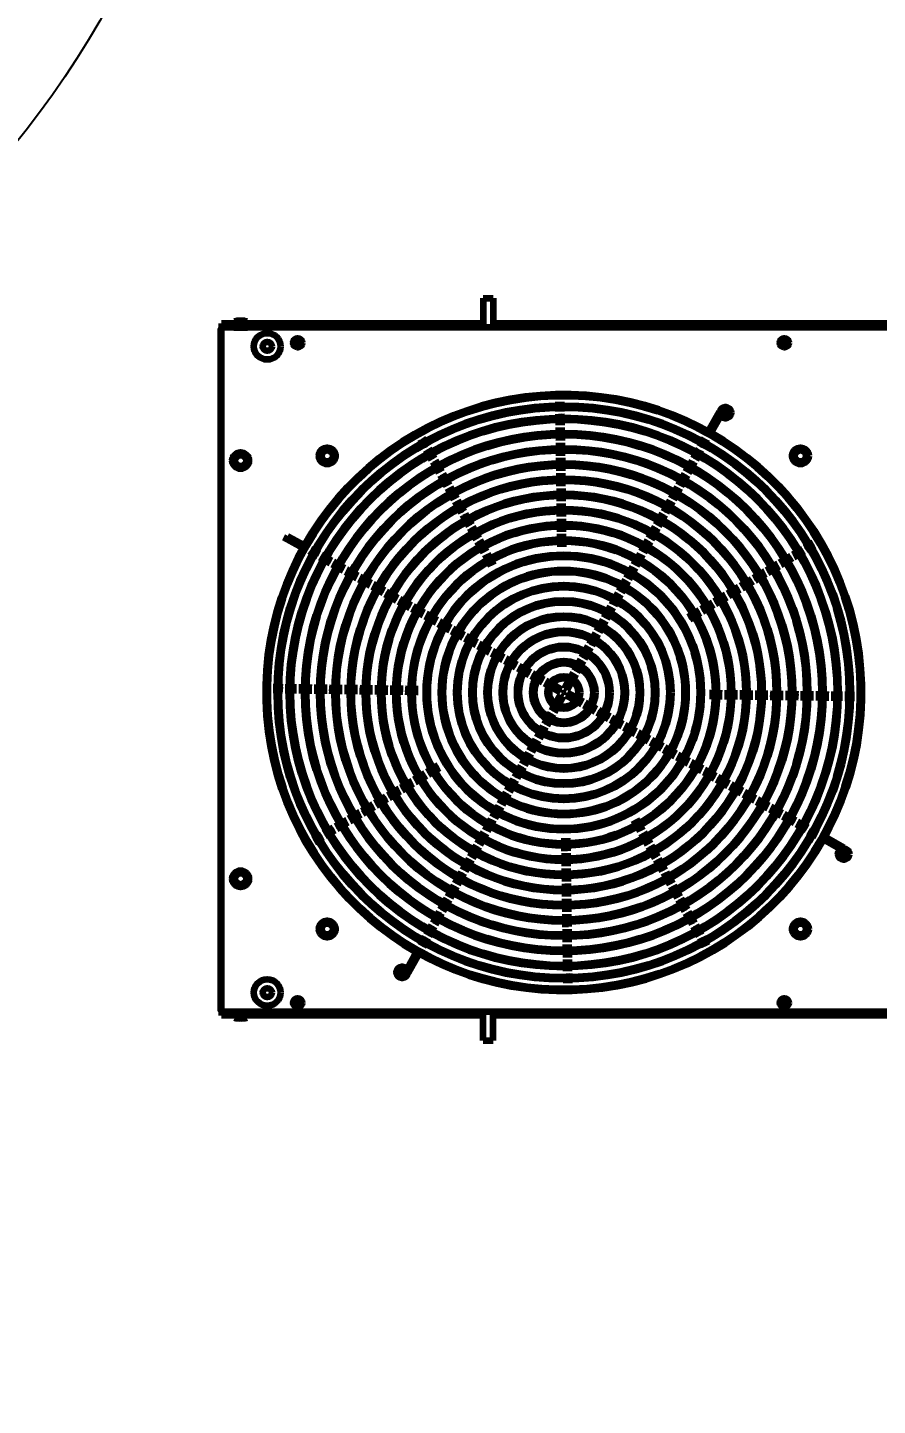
# Model space of a CAD drawing. Header units: millimetres. Extents: x 0 to 31017, y 0 to 21335.
# Drawn here: x 7433.4 to 7545.2, y 19881.2 to 20062.4 of the extents above; entities that cross this region are included whole.
import ezdxf
from ezdxf import colors
from ezdxf.entities.mleader import LeaderData, LeaderLine
from ezdxf.enums import TextEntityAlignment as Align
from ezdxf.math import Vec2, Vec3

# ---------------------------------------------------------------- set-up
doc = ezdxf.new("R2010")
doc.units = ezdxf.units.MM
doc.styles.get("Standard").update_dxf_attribs({"font": 'arial.ttf'})

# ---------------------------------------------------------------- blocks, each defined once
blk = doc.blocks.new('機組圖彩色')
at = {"color": 251, "lineweight": 200, "true_color": 0x636466}
for p, q in [((92007.4, 2376.05), (92007.4, 2372.23)), ((92007.4, 2376.05), (92008.7, 2376.05)), ((92008.7, 2376.05), (92008.7, 2372.23)), ((91973, 2372.73), (91973, 2372.1)), ((91974.75, 2372.73), (91973, 2372.73)), ((91974.6, 2372.52), (91974.6, 2372.2)), ((91976.4, 2372.52), (91974.6, 2372.52)), ((91974.75, 2373), (91974.75, 2372.52)), ((91976.07, 2373.07), (91974.94, 2373.07)), ((91975.13, 2373), (91975.13, 2372.52)), ((91975.5, 2372.36), (91975.34, 2372.52)), ((91975.66, 2372.36), (91975.5, 2372.52)), ((91975.88, 2373), (91975.88, 2372.52)), ((91976.25, 2373), (91976.25, 2372.52)), ((92007.4, 2372.73), (91976.25, 2372.73)), ((91976.4, 2372.2), (91976.4, 2372.52)), ((92117.3, 2372.73), (92008.7, 2372.73)), ((91972.88, 2372.1), (91973, 2372.1)), ((91972.88, 2282.3), (91972.88, 2372.1)), ((91973, 2368.7), (91973, 2372.2)), ((92153, 2372.2), (91973, 2372.2)), ((91973, 2282.32), (91973, 2372.08)), ((92152.88, 2372.2), (91973.12, 2372.2)), ((91974, 2372.23), (91973.97, 2372.2)), ((91974.6, 2372.23), (91974, 2372.23)), ((91974.6, 2372.36), (91976.4, 2372.36)), ((91974.6, 2372.2), (91976.4, 2372.2)), ((92149.62, 2372.23), (91976.4, 2372.23)), ((92017.3, 2362.75), (92017.29, 2363.15)), ((92017.31, 2361.95), (92017.3, 2362.45)), ((92017.32, 2361.15), (92017.31, 2361.65)), ((92017.7, 2362.75), (92017.69, 2363.15)), ((92017.71, 2361.95), (92017.7, 2362.45)), ((92017.72, 2361.15), (92017.71, 2361.65)), ((92017.33, 2360.35), (92017.32, 2360.85)), ((92017.34, 2359.35), (92017.33, 2360.05)), ((92017.35, 2359.35), (92017.34, 2360.05)), ((92017.73, 2360.35), (92017.72, 2360.85)), ((92017.74, 2359.35), (92017.73, 2360.05)), ((92017.75, 2359.35), (92017.74, 2360.05)), ((92038.42, 2361.06), (92037.01, 2358.54)), ((92038.58, 2360.52), (92037.36, 2358.35)), ((92038.94, 2361.33), (92039.57, 2360.7)), ((92038.94, 2360.7), (92039.57, 2361.33)), ((91998.99, 2357.74), (91998.79, 2358.09)), ((91999.34, 2357.93), (91999.14, 2358.28)), ((92017.36, 2358.35), (92017.35, 2359.05)), ((92017.38, 2357.35), (92017.37, 2358.05)), ((92017.76, 2358.35), (92017.75, 2359.05)), ((92017.78, 2357.35), (92017.77, 2358.05)), ((92036.67, 2357.93), (92036.87, 2358.28)), ((92037.02, 2357.74), (92037.22, 2358.09)), ((91999.38, 2357.04), (91999.14, 2357.48)), ((91999.73, 2357.24), (91999.48, 2357.67)), ((91999.77, 2356.34), (91999.53, 2356.78)), ((92000.12, 2356.54), (91999.88, 2356.97)), ((92000.16, 2355.64), (91999.92, 2356.08)), ((92000.51, 2355.84), (92000.27, 2356.28)), ((92017.39, 2356.35), (92017.38, 2357.05)), ((92017.79, 2356.35), (92017.78, 2357.05)), ((92035.5, 2355.84), (92035.74, 2356.27)), ((92035.85, 2355.64), (92036.09, 2356.08)), ((92035.89, 2356.54), (92036.13, 2356.97)), ((92036.24, 2356.34), (92036.48, 2356.78)), ((92036.28, 2357.23), (92036.53, 2357.67)), ((92036.63, 2357.04), (92036.87, 2357.48)), ((92000.65, 2354.77), (92000.31, 2355.38)), ((92001, 2354.97), (92000.66, 2355.58)), ((92001.14, 2353.9), (92000.8, 2354.51)), ((92001.49, 2354.09), (92001.15, 2354.71)), ((92017.4, 2355.35), (92017.39, 2356.05)), ((92017.41, 2354.35), (92017.41, 2355.05)), ((92017.8, 2355.35), (92017.79, 2356.05)), ((92017.81, 2354.35), (92017.81, 2355.05)), ((92034.86, 2354.71), (92034.52, 2354.09)), ((92035.21, 2354.51), (92034.87, 2353.9)), ((92035.35, 2355.58), (92035.01, 2354.97)), ((92035.7, 2355.38), (92035.36, 2354.77)), ((92001.63, 2353.03), (92001.29, 2353.64)), ((92001.98, 2353.22), (92001.63, 2353.83)), ((92002.12, 2352.15), (92001.77, 2352.76)), ((92002.47, 2352.35), (92002.12, 2352.96)), ((92017.43, 2353.35), (92017.42, 2354.05)), ((92017.44, 2352.35), (92017.43, 2353.05)), ((92017.83, 2353.35), (92017.82, 2354.05)), ((92017.84, 2352.35), (92017.83, 2353.05)), ((92033.89, 2352.96), (92033.54, 2352.35)), ((92034.23, 2352.76), (92033.89, 2352.15)), ((92034.37, 2353.83), (92034.03, 2353.22)), ((92034.72, 2353.64), (92034.38, 2353.03)), ((92002.61, 2351.28), (92002.26, 2351.89)), ((92002.95, 2351.48), (92002.61, 2352.09)), ((92003.09, 2350.41), (92002.75, 2351.02)), ((92003.44, 2350.6), (92003.1, 2351.22)), ((92017.45, 2351.35), (92017.44, 2352.05)), ((92017.47, 2350.35), (92017.46, 2351.05)), ((92017.85, 2351.35), (92017.84, 2352.05)), ((92017.87, 2350.35), (92017.86, 2351.05)), ((92032.91, 2351.22), (92032.57, 2350.6)), ((92033.26, 2351.02), (92032.91, 2350.41)), ((92033.4, 2352.09), (92033.05, 2351.48)), ((92033.75, 2351.89), (92033.4, 2351.28)), ((92003.58, 2349.54), (92003.24, 2350.15)), ((92003.93, 2349.73), (92003.59, 2350.34)), ((92004.07, 2348.66), (92003.73, 2349.28)), ((92004.42, 2348.86), (92004.08, 2349.47)), ((92017.48, 2349.35), (92017.47, 2350.05)), ((92017.49, 2348.35), (92017.48, 2349.05)), ((92017.88, 2349.35), (92017.87, 2350.05)), ((92017.89, 2348.35), (92017.88, 2349.05)), ((92031.93, 2349.47), (92031.59, 2348.86)), ((92032.28, 2349.28), (92031.94, 2348.66)), ((92032.42, 2350.34), (92032.08, 2349.73)), ((92032.77, 2350.15), (92032.43, 2349.54)), ((92004.56, 2347.79), (92004.22, 2348.4)), ((92004.91, 2347.99), (92004.57, 2348.6)), ((92005.05, 2346.92), (92004.71, 2347.53)), ((92005.4, 2347.12), (92005.06, 2347.73)), ((92017.5, 2347.35), (92017.5, 2348.05)), ((92017.52, 2346.35), (92017.51, 2347.05)), ((92017.9, 2347.35), (92017.9, 2348.05)), ((92017.92, 2346.35), (92017.91, 2347.05)), ((92030.95, 2347.73), (92030.61, 2347.12)), ((92031.3, 2347.53), (92030.96, 2346.92)), ((92031.44, 2348.6), (92031.1, 2347.99)), ((92031.79, 2348.4), (92031.45, 2347.79)), ((92005.54, 2346.05), (92005.2, 2346.66)), ((92005.89, 2346.24), (92005.55, 2346.85)), ((92006.03, 2345.17), (92005.68, 2345.79)), ((92006.38, 2345.37), (92006.03, 2345.98)), ((92017.53, 2345.35), (92017.52, 2346.05)), ((92017.93, 2345.35), (92017.92, 2346.05)), ((92029.98, 2345.98), (92029.63, 2345.37)), ((92030.32, 2345.79), (92029.98, 2345.17)), ((92030.46, 2346.85), (92030.12, 2346.24)), ((92030.81, 2346.66), (92030.47, 2346.05)), ((91981.15, 2344.62), (91983.66, 2343.21)), ((91981.68, 2344.78), (91983.86, 2343.56)), ((91984.47, 2343.22), (91984.12, 2343.42)), ((92006.52, 2344.3), (92006.17, 2344.91)), ((92006.86, 2344.5), (92006.52, 2345.11)), ((92007, 2343.43), (92006.66, 2344.04)), ((92007.35, 2343.63), (92007.01, 2344.24)), ((92017.54, 2344.35), (92017.53, 2345.05)), ((92017.56, 2343.35), (92017.55, 2344.05)), ((92017.94, 2344.35), (92017.93, 2345.05)), ((92017.96, 2343.35), (92017.95, 2344.05)), ((92029, 2344.24), (92028.66, 2343.63)), ((92029.35, 2344.04), (92029, 2343.43)), ((92029.49, 2345.11), (92029.14, 2344.5)), ((92029.84, 2344.91), (92029.49, 2344.3)), ((92049.66, 2343.26), (92050.09, 2343.52)), ((92050.35, 2343.67), (92050.78, 2343.93)), ((92050.55, 2343.33), (92050.98, 2343.59)), ((92051.03, 2344.08), (92051.38, 2344.29)), ((92051.24, 2343.74), (92051.58, 2343.94)), ((91984.28, 2342.87), (91983.93, 2343.07)), ((91984.97, 2342.48), (91984.54, 2342.73)), ((91985.17, 2342.83), (91984.73, 2343.07)), ((91985.67, 2342.09), (91985.24, 2342.33)), ((91985.87, 2342.44), (91985.43, 2342.68)), ((91986.37, 2341.7), (91985.93, 2341.94)), ((91986.57, 2342.05), (91986.13, 2342.29)), ((91986.83, 2341.9), (91987.44, 2341.56)), ((92007.49, 2342.56), (92007.15, 2343.17)), ((92007.84, 2342.75), (92007.5, 2343.36)), ((92007.98, 2341.68), (92007.64, 2342.3)), ((92008.33, 2341.88), (92007.99, 2342.49)), ((92008.82, 2341.01), (92008.48, 2341.62)), ((92027.53, 2341.62), (92027.19, 2341.01)), ((92028.02, 2342.49), (92027.68, 2341.88)), ((92028.37, 2342.3), (92028.03, 2341.68)), ((92028.51, 2343.36), (92028.17, 2342.75)), ((92028.86, 2343.17), (92028.52, 2342.56)), ((92046.39, 2341.32), (92047, 2341.68)), ((92047.25, 2341.83), (92047.85, 2342.19)), ((92047.46, 2341.49), (92048.06, 2341.85)), ((92048.11, 2342.34), (92048.71, 2342.7)), ((92048.32, 2342), (92048.92, 2342.36)), ((92048.97, 2342.86), (92049.4, 2343.11)), ((92049.18, 2342.51), (92049.61, 2342.77)), ((92049.86, 2342.92), (92050.29, 2343.18)), ((91986.63, 2341.55), (91987.24, 2341.21)), ((91987.5, 2341.06), (91988.11, 2340.72)), ((91987.7, 2341.41), (91988.31, 2341.07)), ((91988.38, 2340.57), (91988.99, 2340.23)), ((91988.57, 2340.92), (91989.18, 2340.58)), ((91989.25, 2340.08), (91989.86, 2339.74)), ((91989.44, 2340.43), (91990.05, 2340.09)), ((91990.32, 2339.95), (91990.93, 2339.6)), ((92008.47, 2340.81), (92008.13, 2341.42)), ((92026.55, 2339.87), (92026.21, 2339.26)), ((92027.04, 2340.75), (92026.7, 2340.14)), ((92027.39, 2340.55), (92027.05, 2339.94)), ((92027.88, 2341.42), (92027.54, 2340.81)), ((92043.82, 2339.79), (92044.42, 2340.15)), ((92044.02, 2339.44), (92044.62, 2339.8)), ((92044.67, 2340.3), (92045.28, 2340.66)), ((92044.88, 2339.95), (92045.48, 2340.31)), ((92045.53, 2340.81), (92046.14, 2341.17)), ((92045.74, 2340.47), (92046.34, 2340.82)), ((92046.6, 2340.98), (92047.2, 2341.33)), ((91990.12, 2339.6), (91990.73, 2339.25)), ((91990.99, 2339.11), (91991.6, 2338.77)), ((91991.19, 2339.46), (91991.8, 2339.11)), ((91991.87, 2338.62), (91992.48, 2338.28)), ((91992.06, 2338.97), (91992.67, 2338.63)), ((91992.74, 2338.13), (91993.35, 2337.79)), ((91992.93, 2338.48), (91993.54, 2338.14)), ((91993.81, 2337.99), (91994.42, 2337.65)), ((92025.58, 2338.13), (92025.23, 2337.52)), ((92026.06, 2339), (92025.72, 2338.39)), ((92026.41, 2338.81), (92026.07, 2338.19)), ((92026.9, 2339.68), (92026.56, 2339.07)), ((92040.38, 2337.74), (92040.98, 2338.1)), ((92041.24, 2338.25), (92041.84, 2338.61)), ((92041.44, 2337.91), (92042.04, 2338.27)), ((92042.1, 2338.76), (92042.7, 2339.12)), ((92042.3, 2338.42), (92042.9, 2338.78)), ((92042.96, 2339.28), (92043.56, 2339.63)), ((92043.16, 2338.93), (92043.76, 2339.29)), ((91993.61, 2337.64), (91994.22, 2337.3)), ((91994.48, 2337.15), (91995.09, 2336.81)), ((91994.68, 2337.5), (91995.29, 2337.16)), ((91995.36, 2336.66), (91995.97, 2336.32)), ((91995.55, 2337.01), (91996.16, 2336.67)), ((91996.23, 2336.17), (91996.84, 2335.83)), ((91996.42, 2336.52), (91997.03, 2336.18)), ((92024.6, 2336.38), (92024.26, 2335.77)), ((92024.95, 2336.19), (92024.61, 2335.58)), ((92025.09, 2337.26), (92024.75, 2336.65)), ((92025.44, 2337.06), (92025.09, 2336.45)), ((92025.92, 2337.93), (92025.58, 2337.32)), ((92037.8, 2336.21), (92038.4, 2336.57)), ((92038, 2335.87), (92038.6, 2336.22)), ((92038.66, 2336.72), (92039.26, 2337.08)), ((92038.86, 2336.38), (92039.46, 2336.73)), ((92039.52, 2337.23), (92040.12, 2337.59)), ((92039.72, 2336.89), (92040.32, 2337.25)), ((92040.58, 2337.4), (92041.18, 2337.76)), ((91997.1, 2335.69), (91997.71, 2335.34)), ((91997.3, 2336.03), (91997.91, 2335.69)), ((91997.97, 2335.2), (91998.58, 2334.86)), ((91998.17, 2335.55), (91998.78, 2335.2)), ((91998.85, 2334.71), (91999.46, 2334.37)), ((91999.04, 2335.06), (91999.65, 2334.72)), ((91999.91, 2334.57), (92000.52, 2334.23)), ((92023.62, 2334.64), (92023.28, 2334.03)), ((92023.97, 2334.44), (92023.63, 2333.83)), ((92024.11, 2335.51), (92023.77, 2334.9)), ((92024.46, 2335.32), (92024.12, 2334.7)), ((92034.36, 2334.16), (92034.96, 2334.52)), ((92035.22, 2334.68), (92035.82, 2335.03)), ((92035.42, 2334.33), (92036.03, 2334.69)), ((92036.08, 2335.19), (92036.68, 2335.54)), ((92036.28, 2334.84), (92036.89, 2335.2)), ((92036.94, 2335.7), (92037.54, 2336.06)), ((92037.14, 2335.35), (92037.75, 2335.71)), ((91999.72, 2334.22), (92000.33, 2333.88)), ((92000.59, 2333.73), (92001.2, 2333.39)), ((92000.79, 2334.08), (92001.4, 2333.74)), ((92001.46, 2333.24), (92002.07, 2332.9)), ((92001.66, 2333.59), (92002.27, 2333.25)), ((92002.33, 2332.75), (92002.95, 2332.41)), ((92002.53, 2333.1), (92003.14, 2332.76)), ((92003.4, 2332.61), (92004.01, 2332.27)), ((92022.64, 2332.89), (92022.3, 2332.28)), ((92022.99, 2332.7), (92022.65, 2332.09)), ((92023.13, 2333.77), (92022.79, 2333.16)), ((92023.48, 2333.57), (92023.14, 2332.96)), ((92034.56, 2333.82), (92035.17, 2334.18)), ((92003.21, 2332.26), (92003.82, 2331.92)), ((92004.08, 2331.78), (92004.69, 2331.43)), ((92004.28, 2332.12), (92004.89, 2331.78)), ((92004.95, 2331.29), (92005.56, 2330.94)), ((92005.15, 2331.64), (92005.76, 2331.29)), ((92005.82, 2330.8), (92006.44, 2330.46)), ((92006.02, 2331.15), (92006.63, 2330.8)), ((92021.67, 2331.15), (92021.32, 2330.54)), ((92022.01, 2330.95), (92021.67, 2330.34)), ((92022.15, 2332.02), (92021.81, 2331.41)), ((92022.5, 2331.83), (92022.16, 2331.21)), ((92006.7, 2330.31), (92007.31, 2329.97)), ((92006.89, 2330.66), (92007.5, 2330.32)), ((92007.57, 2329.82), (92008.18, 2329.48)), ((92007.77, 2330.17), (92008.38, 2329.83)), ((92008.44, 2329.33), (92009.05, 2328.99)), ((92008.64, 2329.68), (92009.25, 2329.34)), ((92009.51, 2329.19), (92010.12, 2328.85)), ((92020.69, 2329.4), (92020.35, 2328.79)), ((92021.04, 2329.21), (92020.69, 2328.6)), ((92021.18, 2330.28), (92020.83, 2329.66)), ((92021.53, 2330.08), (92021.18, 2329.47)), ((92009.32, 2328.84), (92009.93, 2328.5)), ((92010.19, 2328.35), (92010.8, 2328.01)), ((92010.38, 2328.7), (92010.99, 2328.36)), ((92011.06, 2327.87), (92011.67, 2327.52)), ((92011.26, 2328.21), (92011.87, 2327.87)), ((92011.93, 2327.38), (92012.54, 2327.03)), ((92012.13, 2327.73), (92012.74, 2327.38)), ((92013, 2327.24), (92013.61, 2326.89)), ((92019.71, 2327.66), (92019.37, 2327.04)), ((92020.06, 2327.46), (92019.72, 2326.85)), ((92020.2, 2328.53), (92019.86, 2327.92)), ((92020.55, 2328.33), (92020.2, 2327.72)), ((92012.81, 2326.89), (92013.42, 2326.54)), ((92013.68, 2326.4), (92014.29, 2326.06)), ((92013.87, 2326.75), (92014.49, 2326.4)), ((92014.55, 2325.91), (92015.16, 2325.57)), ((92014.75, 2326.26), (92015.36, 2325.92)), ((92015.43, 2325.42), (92016.04, 2325.08)), ((92015.62, 2325.77), (92016.23, 2325.42)), ((92016.5, 2325.28), (92017.7, 2324.6)), ((92018.73, 2325.91), (92018.05, 2324.7)), ((92019.08, 2325.71), (92018.4, 2324.51)), ((92019.22, 2326.78), (92018.88, 2326.17)), ((92019.57, 2326.59), (92019.23, 2325.97)), ((91979.46, 2324.9), (91979.06, 2324.91)), ((91979.46, 2324.5), (91979.06, 2324.51)), ((91980.26, 2324.89), (91979.76, 2324.9)), ((91980.26, 2324.49), (91979.76, 2324.5)), ((91981.06, 2324.88), (91980.56, 2324.89)), ((91981.06, 2324.48), (91980.56, 2324.49)), ((91981.86, 2324.87), (91981.36, 2324.88)), ((91981.86, 2324.47), (91981.36, 2324.48)), ((91982.86, 2324.86), (91982.16, 2324.87)), ((91982.86, 2324.46), (91982.16, 2324.47)), ((91983.86, 2324.85), (91983.16, 2324.86)), ((91983.86, 2324.45), (91983.16, 2324.46)), ((91984.86, 2324.83), (91984.16, 2324.84)), ((91984.86, 2324.43), (91984.16, 2324.44)), ((91985.86, 2324.82), (91985.16, 2324.83)), ((91985.86, 2324.42), (91985.16, 2324.43)), ((91986.86, 2324.81), (91986.16, 2324.82)), ((91986.86, 2324.41), (91986.16, 2324.42)), ((91987.86, 2324.79), (91987.16, 2324.8)), ((91987.86, 2324.39), (91987.16, 2324.4)), ((91988.85, 2324.38), (91988.15, 2324.39)), ((91988.86, 2324.78), (91988.16, 2324.79)), ((91989.85, 2324.37), (91989.15, 2324.38)), ((91989.86, 2324.77), (91989.16, 2324.78)), ((91990.85, 2324.36), (91990.15, 2324.36)), ((91990.86, 2324.76), (91990.16, 2324.76)), ((91991.85, 2324.34), (91991.15, 2324.35)), ((91991.86, 2324.74), (91991.16, 2324.75)), ((91992.85, 2324.33), (91992.15, 2324.34)), ((91992.86, 2324.73), (91992.16, 2324.74)), ((91993.85, 2324.32), (91993.15, 2324.33)), ((91993.86, 2324.72), (91993.16, 2324.73)), ((91994.85, 2324.3), (91994.15, 2324.31)), ((91994.86, 2324.7), (91994.16, 2324.71)), ((91995.85, 2324.29), (91995.15, 2324.3)), ((91995.86, 2324.69), (91995.16, 2324.7)), ((91996.85, 2324.28), (91996.15, 2324.29)), ((91996.86, 2324.68), (91996.16, 2324.69)), ((91997.85, 2324.26), (91997.15, 2324.27)), ((91997.86, 2324.66), (91997.16, 2324.67)), ((91998.85, 2324.25), (91998.15, 2324.26)), ((91998.86, 2324.65), (91998.16, 2324.66)), ((92016.3, 2324.93), (92017.51, 2324.25)), ((92016.93, 2322.7), (92017.61, 2323.9)), ((92017.28, 2322.5), (92017.95, 2323.71)), ((92017.7, 2324.6), (92017.51, 2324.25)), ((92017.61, 2323.9), (92017.95, 2323.71)), ((92018.4, 2324.51), (92018.05, 2324.7)), ((92018.31, 2323.81), (92018.5, 2324.15)), ((92019.51, 2323.13), (92018.31, 2323.81)), ((92019.71, 2323.48), (92018.5, 2324.15)), ((92037.15, 2324.16), (92037.85, 2324.15)), ((92037.15, 2323.76), (92037.85, 2323.75)), ((92038.15, 2324.14), (92038.85, 2324.13)), ((92038.15, 2323.74), (92038.85, 2323.73)), ((92039.15, 2324.13), (92039.85, 2324.12)), ((92039.15, 2323.73), (92039.85, 2323.72)), ((92040.15, 2324.12), (92040.85, 2324.11)), ((92040.15, 2323.72), (92040.85, 2323.71)), ((92041.15, 2324.1), (92041.85, 2324.1)), ((92041.15, 2323.7), (92041.85, 2323.7)), ((92042.15, 2324.09), (92042.85, 2324.08)), ((92042.15, 2323.69), (92042.85, 2323.68)), ((92043.15, 2324.08), (92043.85, 2324.07)), ((92043.15, 2323.68), (92043.85, 2323.67)), ((92044.15, 2324.07), (92044.85, 2324.06)), ((92044.15, 2323.67), (92044.85, 2323.66)), ((92045.15, 2324.05), (92045.85, 2324.04)), ((92045.15, 2323.65), (92045.85, 2323.64)), ((92046.15, 2324.04), (92046.85, 2324.03)), ((92046.15, 2323.64), (92046.85, 2323.63)), ((92047.15, 2324.03), (92047.85, 2324.02)), ((92047.15, 2323.63), (92047.85, 2323.62)), ((92048.15, 2324.01), (92048.85, 2324)), ((92048.15, 2323.61), (92048.85, 2323.6)), ((92049.15, 2324), (92049.85, 2323.99)), ((92049.15, 2323.6), (92049.85, 2323.59)), ((92050.15, 2323.99), (92050.85, 2323.98)), ((92050.15, 2323.59), (92050.85, 2323.58)), ((92051.15, 2323.98), (92051.85, 2323.97)), ((92051.15, 2323.58), (92051.85, 2323.57)), ((92052.15, 2323.96), (92052.85, 2323.95)), ((92052.15, 2323.56), (92052.85, 2323.55)), ((92053.15, 2323.95), (92053.85, 2323.94)), ((92053.15, 2323.55), (92053.85, 2323.54)), ((92054.15, 2323.93), (92054.65, 2323.93)), ((92054.15, 2323.53), (92054.65, 2323.53)), ((92054.95, 2323.92), (92055.45, 2323.92)), ((92054.95, 2323.52), (92055.45, 2323.52)), ((92055.75, 2323.91), (92056.25, 2323.91)), ((92055.75, 2323.51), (92056.25, 2323.51)), ((92056.55, 2323.9), (92056.95, 2323.9)), ((92056.55, 2323.5), (92056.95, 2323.5)), ((92016.44, 2321.82), (92016.78, 2322.43)), ((92016.79, 2321.63), (92017.13, 2322.24)), ((92020.39, 2322.64), (92019.77, 2322.98)), ((92020.58, 2322.99), (92019.97, 2323.33)), ((92021.26, 2322.15), (92020.65, 2322.49)), ((92021.46, 2322.5), (92020.84, 2322.84)), ((92022.13, 2321.66), (92021.52, 2322)), ((92022.33, 2322.01), (92021.72, 2322.35)), ((92023.2, 2321.52), (92022.59, 2321.86)), ((92015.46, 2320.07), (92015.8, 2320.69)), ((92015.81, 2319.88), (92016.15, 2320.49)), ((92015.95, 2320.95), (92016.29, 2321.56)), ((92016.3, 2320.75), (92016.64, 2321.36)), ((92023.01, 2321.17), (92022.4, 2321.51)), ((92023.88, 2320.68), (92023.27, 2321.03)), ((92024.08, 2321.03), (92023.46, 2321.37)), ((92024.75, 2320.19), (92024.14, 2320.54)), ((92024.95, 2320.54), (92024.34, 2320.89)), ((92025.63, 2319.71), (92025.01, 2320.05)), ((92025.82, 2320.05), (92025.21, 2320.4)), ((92026.69, 2319.57), (92026.08, 2319.91)), ((92013.99, 2317.46), (92014.34, 2318.07)), ((92014.48, 2318.33), (92014.83, 2318.94)), ((92014.83, 2318.13), (92015.17, 2318.74)), ((92014.97, 2319.2), (92015.31, 2319.81)), ((92015.32, 2319.01), (92015.66, 2319.62)), ((92026.5, 2319.22), (92025.89, 2319.56)), ((92027.37, 2318.73), (92026.76, 2319.07)), ((92027.57, 2319.08), (92026.96, 2319.42)), ((92028.24, 2318.24), (92027.63, 2318.58)), ((92028.44, 2318.59), (92027.83, 2318.93)), ((92029.12, 2317.75), (92028.51, 2318.09)), ((92029.31, 2318.1), (92028.7, 2318.44)), ((92013.02, 2315.71), (92013.36, 2316.32)), ((92013.51, 2316.58), (92013.85, 2317.19)), ((92013.85, 2316.39), (92014.2, 2317)), ((92014.34, 2317.26), (92014.69, 2317.87)), ((92029.99, 2317.26), (92029.38, 2317.6)), ((92030.18, 2317.61), (92029.57, 2317.95)), ((92030.86, 2316.77), (92030.25, 2317.11)), ((92031.06, 2317.12), (92030.45, 2317.46)), ((92031.73, 2316.28), (92031.12, 2316.63)), ((92031.93, 2316.63), (92031.32, 2316.97)), ((92032.8, 2316.14), (92032.19, 2316.49)), ((92001.44, 2314.59), (92000.84, 2314.23)), ((92012.04, 2313.97), (92012.38, 2314.58)), ((92012.39, 2313.77), (92012.73, 2314.38)), ((92012.53, 2314.84), (92012.87, 2315.45)), ((92012.88, 2314.64), (92013.22, 2315.25)), ((92013.37, 2315.51), (92013.71, 2316.13)), ((92032.61, 2315.79), (92032, 2316.14)), ((92033.48, 2315.31), (92032.87, 2315.65)), ((92033.67, 2315.65), (92033.06, 2316)), ((92034.35, 2314.82), (92033.74, 2315.16)), ((92034.55, 2315.17), (92033.94, 2315.51)), ((92035.22, 2314.33), (92034.61, 2314.67)), ((92035.42, 2314.68), (92034.81, 2315.02)), ((92036.29, 2314.19), (92035.68, 2314.53)), ((91998.87, 2313.05), (91998.26, 2312.7)), ((91999.07, 2312.71), (91998.47, 2312.35)), ((91999.72, 2313.57), (91999.12, 2313.21)), ((91999.93, 2313.22), (91999.33, 2312.86)), ((92000.58, 2314.08), (91999.98, 2313.72)), ((92000.79, 2313.73), (92000.19, 2313.37)), ((92001.65, 2314.24), (92001.05, 2313.89)), ((92011.06, 2312.22), (92011.4, 2312.83)), ((92011.41, 2312.02), (92011.75, 2312.64)), ((92011.55, 2313.09), (92011.89, 2313.7)), ((92011.9, 2312.9), (92012.24, 2313.51)), ((92036.1, 2313.84), (92035.49, 2314.18)), ((92036.97, 2313.35), (92036.36, 2313.69)), ((92037.16, 2313.7), (92036.55, 2314.04)), ((92037.84, 2312.86), (92037.23, 2313.2)), ((92038.04, 2313.21), (92037.43, 2313.55)), ((92038.71, 2312.37), (92038.1, 2312.72)), ((92038.91, 2312.72), (92038.3, 2313.06)), ((92039.78, 2312.23), (92039.17, 2312.58)), ((91995.43, 2311.01), (91994.83, 2310.65)), ((91996.29, 2311.52), (91995.69, 2311.16)), ((91996.49, 2311.18), (91995.89, 2310.82)), ((91997.15, 2312.03), (91996.54, 2311.67)), ((91997.35, 2311.69), (91996.75, 2311.33)), ((91998.01, 2312.54), (91997.4, 2312.19)), ((91998.21, 2312.2), (91997.61, 2311.84)), ((92010.08, 2310.48), (92010.43, 2311.09)), ((92010.43, 2310.28), (92010.77, 2310.89)), ((92010.57, 2311.35), (92010.91, 2311.96)), ((92010.92, 2311.15), (92011.26, 2311.76)), ((92039.59, 2311.88), (92038.97, 2312.23)), ((92040.46, 2311.4), (92039.85, 2311.74)), ((92040.65, 2311.74), (92040.04, 2312.09)), ((92041.33, 2310.91), (92040.72, 2311.25)), ((92041.53, 2311.26), (92040.92, 2311.6)), ((92042.2, 2310.42), (92041.59, 2310.76)), ((92042.4, 2310.77), (92041.79, 2311.11)), ((91991.99, 2308.96), (91991.39, 2308.61)), ((91992.85, 2309.48), (91992.25, 2309.12)), ((91993.05, 2309.13), (91992.45, 2308.77)), ((91993.71, 2309.99), (91993.11, 2309.63)), ((91993.91, 2309.64), (91993.31, 2309.29)), ((91994.57, 2310.5), (91993.97, 2310.14)), ((91994.77, 2310.15), (91994.17, 2309.8)), ((91995.63, 2310.67), (91995.03, 2310.31)), ((92009.11, 2308.73), (92009.45, 2309.34)), ((92009.46, 2308.53), (92009.8, 2309.15)), ((92009.6, 2309.6), (92009.94, 2310.21)), ((92009.94, 2309.41), (92010.29, 2310.02)), ((92043.08, 2309.93), (92042.46, 2310.27)), ((92043.27, 2310.28), (92042.66, 2310.62)), ((92043.95, 2309.44), (92043.34, 2309.78)), ((92044.14, 2309.79), (92043.53, 2310.13)), ((92044.82, 2308.95), (92044.21, 2309.29)), ((92045.02, 2309.3), (92044.41, 2309.64)), ((92045.89, 2308.81), (92045.28, 2309.15)), ((91989.41, 2307.43), (91988.81, 2307.07)), ((91990.27, 2307.94), (91989.67, 2307.58)), ((91990.47, 2307.6), (91989.87, 2307.24)), ((91991.13, 2308.45), (91990.53, 2308.1)), ((91991.33, 2308.11), (91990.73, 2307.75)), ((91992.19, 2308.62), (91991.59, 2308.26)), ((92008.13, 2306.99), (92008.47, 2307.6)), ((92008.48, 2306.79), (92008.82, 2307.4)), ((92008.62, 2307.86), (92008.96, 2308.47)), ((92008.97, 2307.66), (92009.31, 2308.27)), ((92027.19, 2307.4), (92027.53, 2306.79)), ((92027.54, 2307.6), (92027.88, 2306.99)), ((92045.69, 2308.46), (92045.08, 2308.81)), ((92046.57, 2307.97), (92045.95, 2308.32)), ((92046.76, 2308.32), (92046.15, 2308.67)), ((92047.44, 2307.49), (92046.83, 2307.83)), ((92047.63, 2307.83), (92047.02, 2308.18)), ((92048.31, 2307), (92047.7, 2307.34)), ((92048.51, 2307.35), (92047.89, 2307.69)), ((92049.38, 2306.86), (92048.77, 2307.2)), ((91986.14, 2305.49), (91985.71, 2305.23)), ((91986.83, 2305.9), (91986.4, 2305.64)), ((91987.04, 2305.56), (91986.61, 2305.3)), ((91987.69, 2306.41), (91987.09, 2306.05)), ((91987.9, 2306.07), (91987.29, 2305.71)), ((91988.55, 2306.92), (91987.95, 2306.56)), ((91988.76, 2306.58), (91988.15, 2306.22)), ((91989.62, 2307.09), (91989.01, 2306.73)), ((92007.15, 2305.24), (92007.49, 2305.85)), ((92007.5, 2305.04), (92007.84, 2305.66)), ((92007.64, 2306.11), (92007.98, 2306.72)), ((92007.99, 2305.92), (92008.33, 2306.53)), ((92027.68, 2306.53), (92028.02, 2305.92)), ((92028.03, 2306.72), (92028.37, 2306.11)), ((92028.17, 2305.66), (92028.51, 2305.04)), ((92028.52, 2305.85), (92028.86, 2305.24)), ((92049.18, 2306.51), (92048.57, 2306.85)), ((92049.44, 2306.36), (92049.88, 2306.12)), ((92049.64, 2306.71), (92050.08, 2306.46)), ((92050.14, 2305.97), (92050.58, 2305.72)), ((92050.34, 2306.32), (92050.77, 2306.07)), ((92050.84, 2305.58), (92051.28, 2305.33)), ((92051.03, 2305.93), (92051.47, 2305.68)), ((92051.73, 2305.54), (92052.08, 2305.34)), ((91984.77, 2304.67), (91984.42, 2304.47)), ((91984.97, 2304.33), (91984.63, 2304.12)), ((91985.46, 2305.08), (91985.03, 2304.83)), ((91985.66, 2304.74), (91985.23, 2304.48)), ((91986.35, 2305.15), (91985.92, 2304.89)), ((92006.17, 2303.5), (92006.52, 2304.11)), ((92006.52, 2303.3), (92006.86, 2303.91)), ((92006.66, 2304.37), (92007, 2304.98)), ((92007.01, 2304.17), (92007.35, 2304.78)), ((92018.05, 2305.05), (92018.06, 2304.35)), ((92018.07, 2304.05), (92018.07, 2303.35)), ((92018.45, 2305.06), (92018.46, 2304.36)), ((92018.47, 2304.06), (92018.47, 2303.36)), ((92028.66, 2304.78), (92029, 2304.17)), ((92029, 2304.98), (92029.35, 2304.37)), ((92029.14, 2303.91), (92029.49, 2303.3)), ((92029.49, 2304.11), (92029.84, 2303.5)), ((92051.54, 2305.19), (92051.89, 2304.99)), ((92054.32, 2303.63), (92052.15, 2304.85)), ((92054.86, 2303.78), (92052.34, 2305.2)), ((92005.2, 2301.75), (92005.54, 2302.36)), ((92005.55, 2301.55), (92005.89, 2302.17)), ((92005.68, 2302.62), (92006.03, 2303.23)), ((92006.03, 2302.43), (92006.38, 2303.04)), ((92018.08, 2303.05), (92018.09, 2302.35)), ((92018.09, 2302.05), (92018.1, 2301.35)), ((92018.48, 2303.06), (92018.49, 2302.36)), ((92018.49, 2302.06), (92018.5, 2301.36)), ((92029.63, 2303.04), (92029.98, 2302.43)), ((92029.98, 2303.23), (92030.32, 2302.62)), ((92030.12, 2302.17), (92030.46, 2301.55)), ((92030.47, 2302.36), (92030.81, 2301.75)), ((92055.13, 2303.27), (92054.5, 2302.63)), ((92054.5, 2303.27), (92055.13, 2302.63)), ((92004.22, 2300.01), (92004.56, 2300.62)), ((92004.57, 2299.81), (92004.91, 2300.42)), ((92004.71, 2300.88), (92005.05, 2301.49)), ((92005.06, 2300.68), (92005.4, 2301.29)), ((92018.1, 2301.05), (92018.11, 2300.35)), ((92018.12, 2300.05), (92018.13, 2299.35)), ((92018.5, 2301.06), (92018.51, 2300.36)), ((92018.52, 2300.06), (92018.53, 2299.36)), ((92030.61, 2301.29), (92030.95, 2300.68)), ((92030.96, 2301.49), (92031.3, 2300.88)), ((92031.1, 2300.42), (92031.44, 2299.81)), ((92031.45, 2300.62), (92031.79, 2300.01)), ((92003.24, 2298.26), (92003.58, 2298.87)), ((92003.59, 2298.07), (92003.93, 2298.68)), ((92003.73, 2299.13), (92004.07, 2299.74)), ((92004.08, 2298.94), (92004.42, 2299.55)), ((92018.13, 2299.05), (92018.14, 2298.35)), ((92018.53, 2299.06), (92018.54, 2298.36)), ((92031.59, 2299.55), (92031.93, 2298.94)), ((92031.94, 2299.74), (92032.28, 2299.13)), ((92032.08, 2298.68), (92032.42, 2298.07)), ((92032.43, 2298.87), (92032.77, 2298.26)), ((92002.26, 2296.52), (92002.61, 2297.13)), ((92002.61, 2296.32), (92002.95, 2296.93)), ((92002.75, 2297.39), (92003.09, 2298)), ((92003.1, 2297.19), (92003.44, 2297.8)), ((92018.14, 2298.05), (92018.15, 2297.35)), ((92018.16, 2297.05), (92018.16, 2296.35)), ((92018.54, 2298.06), (92018.55, 2297.36)), ((92018.56, 2297.06), (92018.56, 2296.36)), ((92032.57, 2297.8), (92032.91, 2297.19)), ((92032.91, 2298), (92033.26, 2297.39)), ((92033.05, 2296.93), (92033.4, 2296.32)), ((92033.4, 2297.13), (92033.75, 2296.52)), ((92000.8, 2293.9), (92001.14, 2294.51)), ((92001.29, 2294.77), (92001.63, 2295.38)), ((92001.63, 2294.58), (92001.98, 2295.19)), ((92001.77, 2295.64), (92002.12, 2296.25)), ((92002.12, 2295.45), (92002.47, 2296.06)), ((92018.17, 2296.05), (92018.18, 2295.35)), ((92018.18, 2295.05), (92018.19, 2294.35)), ((92018.57, 2296.06), (92018.58, 2295.36)), ((92018.58, 2295.06), (92018.59, 2294.36)), ((92033.54, 2296.06), (92033.89, 2295.45)), ((92033.89, 2296.25), (92034.23, 2295.64)), ((92034.03, 2295.19), (92034.37, 2294.58)), ((92034.38, 2295.38), (92034.72, 2294.77)), ((92034.87, 2294.51), (92035.21, 2293.9)), ((92000.16, 2292.77), (91999.92, 2292.33)), ((92000.31, 2293.03), (92000.65, 2293.64)), ((92000.66, 2292.83), (92001, 2293.44)), ((92001.15, 2293.7), (92001.49, 2294.31)), ((92018.19, 2294.05), (92018.2, 2293.35)), ((92018.21, 2293.05), (92018.22, 2292.35)), ((92018.59, 2294.06), (92018.6, 2293.36)), ((92018.61, 2293.06), (92018.62, 2292.36)), ((92034.52, 2294.31), (92034.86, 2293.7)), ((92035.01, 2293.44), (92035.35, 2292.83)), ((92035.36, 2293.64), (92035.7, 2293.03)), ((92035.85, 2292.76), (92036.09, 2292.33)), ((91999.38, 2291.37), (91999.13, 2290.93)), ((91999.73, 2291.17), (91999.48, 2290.74)), ((91999.77, 2292.07), (91999.52, 2291.63)), ((92000.12, 2291.87), (91999.87, 2291.44)), ((92000.51, 2292.57), (92000.26, 2292.13)), ((92018.22, 2292.05), (92018.23, 2291.35)), ((92018.23, 2291.05), (92018.24, 2290.35)), ((92018.62, 2292.06), (92018.63, 2291.36)), ((92018.63, 2291.06), (92018.64, 2290.36)), ((92035.5, 2292.57), (92035.74, 2292.13)), ((92035.89, 2291.87), (92036.13, 2291.43)), ((92036.24, 2292.07), (92036.48, 2291.63)), ((92036.28, 2291.17), (92036.52, 2290.74)), ((92036.63, 2291.37), (92036.87, 2290.93)), ((91997.43, 2287.88), (91998.65, 2290.06)), ((91997.58, 2287.35), (91999, 2289.86)), ((91998.99, 2290.67), (91998.79, 2290.32)), ((91999.34, 2290.48), (91999.14, 2290.13)), ((92018.25, 2290.05), (92018.26, 2289.35)), ((92018.26, 2289.06), (92018.27, 2288.36)), ((92018.65, 2290.06), (92018.66, 2289.36)), ((92018.66, 2289.06), (92018.67, 2288.36)), ((92036.67, 2290.47), (92036.87, 2290.13)), ((92037.02, 2290.67), (92037.22, 2290.32)), ((91997.07, 2287.08), (91996.43, 2287.71)), ((91997.07, 2287.71), (91996.43, 2287.08)), ((92018.28, 2288.06), (92018.28, 2287.56)), ((92018.29, 2287.26), (92018.3, 2286.76)), ((92018.68, 2288.06), (92018.68, 2287.56)), ((92018.69, 2287.26), (92018.69, 2286.76)), ((91973, 2282.2), (91973, 2285.7)), ((92018.3, 2286.46), (92018.31, 2285.96)), ((92018.31, 2285.66), (92018.31, 2285.26)), ((92018.7, 2286.46), (92018.71, 2285.96)), ((92018.71, 2285.66), (92018.71, 2285.26)), ((91973, 2282.42), (91972.88, 2282.42)), ((91973, 2282.3), (91972.88, 2282.3)), ((91973, 2282.3), (91973, 2281.73)), ((92153, 2282.2), (91973, 2282.2)), ((92152.88, 2282.2), (91973.12, 2282.2)), ((91974.6, 2281.88), (91974.6, 2282.2)), ((91974.6, 2282.2), (91976.4, 2282.2)), ((91974.6, 2282.04), (91976.4, 2282.04)), ((91976.4, 2281.88), (91974.6, 2281.88)), ((91974.75, 2281.4), (91974.75, 2281.88)), ((91975.13, 2281.4), (91975.13, 2281.88)), ((91975.5, 2282.04), (91975.34, 2281.88)), ((91975.66, 2282.04), (91975.5, 2281.88)), ((91975.88, 2281.4), (91975.88, 2281.88)), ((91976.25, 2281.4), (91976.25, 2281.88)), ((91976.4, 2282.2), (91976.4, 2281.88)), ((92007.4, 2278.41), (92007.4, 2282.2)), ((92008.7, 2278.41), (92008.7, 2282.2)), ((91974.75, 2281.73), (91973, 2281.73)), ((91976.07, 2281.33), (91974.94, 2281.33)), ((92007.4, 2281.73), (91976.25, 2281.73)), ((92117.3, 2281.73), (92008.7, 2281.73)), ((92007.4, 2278.41), (92008.7, 2278.41))]:
    blk.add_line(p, q, dxfattribs=at)
for points in [[(91982.77, 2370.6), (91982.54, 2370.2), (91982.77, 2369.81), (91983.23, 2369.81), (91983.46, 2370.2), (91983.23, 2370.6)], [(92046.77, 2370.6), (92046.54, 2370.2), (92046.77, 2369.81), (92047.23, 2369.81), (92047.46, 2370.2), (92047.23, 2370.6)], [(91986.4, 2356.17), (91985.91, 2355.32), (91986.4, 2354.47), (91987.38, 2354.47), (91987.87, 2355.32), (91987.38, 2356.17)], [(92049.97, 2355.81), (92049.12, 2356.3), (92048.27, 2355.81), (92048.27, 2354.83), (92049.12, 2354.34), (92049.97, 2354.83)], [(91975.01, 2355.55), (91974.52, 2354.7), (91975.01, 2353.86), (91975.99, 2353.86), (91976.48, 2354.7), (91975.99, 2355.55)], [(91975.01, 2300.55), (91974.52, 2299.7), (91975.01, 2298.86), (91975.99, 2298.86), (91976.48, 2299.7), (91975.99, 2300.55)], [(91986.04, 2292.6), (91986.89, 2292.11), (91987.74, 2292.6), (91987.74, 2293.58), (91986.89, 2294.07), (91986.04, 2293.58)], [(92049.61, 2292.24), (92050.1, 2293.09), (92049.61, 2293.94), (92048.63, 2293.94), (92048.14, 2293.09), (92048.63, 2292.24)], [(91982.77, 2283.8), (91982.54, 2283.4), (91982.77, 2283.01), (91983.23, 2283.01), (91983.46, 2283.4), (91983.23, 2283.8)], [(92046.77, 2283.8), (92046.54, 2283.4), (92046.77, 2283.01), (92047.23, 2283.01), (92047.46, 2283.4), (92047.23, 2283.8)]]:
    blk.add_lwpolyline(points, close=True, dxfattribs=at)
for centre, radius in [((91979, 2369.73), 1.75), ((91983, 2370.2), 0.6), ((92047, 2370.2), 0.6), ((91979, 2369.73), 0.6), ((91983, 2370.2), 0.345), ((92047, 2370.2), 0.345), ((92018, 2324.2), 37.75), ((92018, 2324.2), 37.45), ((92039.26, 2361.01), 0.75), ((92018, 2324.2), 36.15), ((92018, 2324.2), 35.85), ((92018, 2324.2), 34.15), ((92018, 2324.2), 33.85), ((91986.89, 2355.32), 1.1), ((92018, 2324.2), 32.15), ((92049.12, 2355.32), 1.1), ((91975.5, 2354.7), 1.1), ((91975.5, 2354.7), 0.735), ((92018, 2324.2), 31.85), ((91986.89, 2355.32), 0.735), ((92018, 2324.2), 30.15), ((92049.12, 2355.32), 0.735), ((92018, 2324.2), 29.85), ((92018, 2324.2), 28.15), ((92018, 2324.2), 27.85), ((92018, 2324.2), 26.15), ((92018, 2324.2), 25.85), ((92018, 2324.2), 24.15), ((92018, 2324.2), 23.85), ((92018, 2324.2), 22.15), ((92018, 2324.2), 21.85), ((92018, 2324.2), 20.15), ((92018, 2324.2), 19.85), ((92018, 2324.2), 18.15), ((92018, 2324.2), 17.85), ((92018, 2324.2), 16.15), ((92018, 2324.2), 15.85), ((92018, 2324.2), 14.15), ((92018, 2324.2), 13.85), ((92018, 2324.2), 12.15), ((92018, 2324.2), 11.85), ((92018, 2324.2), 10.15), ((92018, 2324.2), 9.85), ((92018, 2324.2), 8.15), ((92018, 2324.2), 7.85), ((92018, 2324.2), 6.15), ((92018, 2324.2), 5.85), ((92018, 2324.2), 4.15), ((92018, 2324.2), 3.85), ((92018, 2324.2), 2.15), ((92018, 2324.2), 1.9), ((92054.81, 2302.95), 0.75), ((91975.5, 2299.7), 1.1), ((91975.5, 2299.7), 0.735), ((91986.89, 2293.09), 1.1), ((91986.89, 2293.09), 0.735), ((92049.12, 2293.09), 1.1), ((92049.12, 2293.09), 0.735), ((91996.75, 2287.39), 0.75), ((91979, 2284.73), 1.75), ((91979, 2284.73), 0.6), ((91983, 2283.4), 0.6), ((91983, 2283.4), 0.345), ((92047, 2283.4), 0.6), ((92047, 2283.4), 0.345)]:
    blk.add_circle(centre, radius, dxfattribs=at)
for centre, radius, start, end in [((91974.94, 2372.79), 0.286, 49.0554, 130.9446), ((91975.5, 2372.03), 1.04, 68.853, 111.147), ((91976.07, 2372.79), 0.286, 49.0554, 130.9446), ((92018, 2324.2), 39.25, 271.5568, 271.5458), ((92018, 2324.2), 38.95, 271.572, 271.5714), ((91974.94, 2281.62), 0.286, 229.0554, 310.9446), ((91975.5, 2282.37), 1.04, 248.853, 291.147), ((91976.07, 2281.62), 0.286, 229.0554, 310.9446)]:
    blk.add_arc(centre, radius, start, end, dxfattribs=at)
blk = doc.blocks.new('_DetailCallout')
at = {"color": 0, "linetype": 'ByBlock', "lineweight": -2, "transparency": 16777216}
blk.add_line((8, 0), (-8, 0), dxfattribs=at)
blk.add_circle((0, 0), 8, dxfattribs=at)
at = {"color": 0, "transparency": 16777216}
for tag, p in [('視圖號碼', (0, 1)), ('圖紙號碼', (0, -6))]:
    blk.add_attdef(tag, text='', height=3, dxfattribs=at).set_placement(p, align=Align.CENTER)

msp = doc.modelspace()

# ---------------------------------------------------------------- block references
at = {"color": 251, "lineweight": 200, "true_color": 0x636466}
msp.add_blockref('機組圖彩色', (-84514.05, 17650.74), dxfattribs=at)

# ---------------------------------------------------------------- leaders
at = {"color": 175, "true_color": 0x4554a5}
ml = msp.add_multileader_block('Standard', dxfattribs=at)
ml.set_content('_DetailCallout', color=(69, 84, 165), scale=15)
ml.set_attribute('視圖號碼', '冷凍庫', width=0)
ml.set_attribute('圖紙號碼', 'B機', width=0)
ml.set_leader_properties()
ml.build(insert=Vec2(0, 0))
ml.multileader.update_dxf_attribs({"leader_type": 0})
ctx = ml.context
ctx.base_point, ctx.plane_origin = Vec3(7638.95, 20123.64), Vec3(7758.95, 20123.64)
notes = []
notes.append((ctx, [(0, (0, 0, 0), (0, 0), (1, 0), 1, [])]))
ctx.block.insert = Vec3(7758.95, 20123.64)
ml = msp.add_multileader_block('Standard', dxfattribs=at)
ml.set_content('_DetailCallout', color=(69, 84, 165), scale=15)
ml.set_attribute('視圖號碼', '冷凍庫', width=0)
ml.set_attribute('圖紙號碼', 'C機', width=0)
ml.set_leader_properties()
ml.build(insert=Vec2(0, 0))
ml.multileader.update_dxf_attribs({"leader_type": 0})
ctx = ml.context
ctx.base_point, ctx.plane_origin = Vec3(8059.19, 20123.64), Vec3(8179.19, 20123.64)
notes.append((ctx, [(0, (0, 0, 0), (0, 0), (1, 0), 1, [])]))
ctx.block.insert = Vec3(8179.19, 20123.64)
ml = msp.add_multileader_block('Standard', dxfattribs=at)
ml.set_content('_DetailCallout', color=(69, 84, 165), scale=15)
ml.set_attribute('視圖號碼', '冷凍庫', width=0)
ml.set_attribute('圖紙號碼', 'D機', width=0)
ml.set_leader_properties()
ml.build(insert=Vec2(0, 0))
ml.multileader.update_dxf_attribs({"leader_type": 0})
ctx = ml.context
ctx.base_point, ctx.plane_origin = Vec3(8479.43, 20123.64), Vec3(8599.43, 20123.64)
notes.append((ctx, [(0, (0, 0, 0), (0, 0), (1, 0), 1, [])]))
ctx.block.insert = Vec3(8599.43, 20123.64)
ml = msp.add_multileader_block('Standard', dxfattribs=at)
ml.set_content('_DetailCallout', color=(69, 84, 165), scale=15)
ml.set_attribute('視圖號碼', '冷凍庫', width=0)
ml.set_attribute('圖紙號碼', 'E機', width=0)
ml.set_leader_properties()
ml.build(insert=Vec2(0, 0))
ml.multileader.update_dxf_attribs({"leader_type": 0})
ctx = ml.context
ctx.base_point, ctx.plane_origin = Vec3(8899.67, 20123.64), Vec3(9019.67, 20123.64)
notes.append((ctx, [(0, (0, 0, 0), (0, 0), (1, 0), 1, [])]))
ctx.block.insert = Vec3(9019.67, 20123.64)
ml = msp.add_multileader_block('Standard', dxfattribs=at)
ml.set_content('_DetailCallout', color=(69, 84, 165), scale=15)
ml.set_attribute('視圖號碼', '冷凍庫', width=0)
ml.set_attribute('圖紙號碼', 'A機', width=0)
ml.set_leader_properties()
ml.build(insert=Vec2(0, 0))
ml.multileader.update_dxf_attribs({"leader_type": 0})
ctx = ml.context
ctx.base_point, ctx.plane_origin = Vec3(7218.83, 20123.01), Vec3(7338.83, 20123.01)
notes.append((ctx, [(0, (0, 0, 0), (0, 0), (1, 0), 1, [])]))
ctx.block.insert = Vec3(7338.83, 20123.01)
for ctx, leaders in notes:
    for number, flags, end, landing, length, lines in leaders:
        leader = LeaderData()
        leader.index, (leader.has_last_leader_line, leader.has_dogleg_vector, leader.attachment_direction) = number, flags
        leader.last_leader_point, leader.dogleg_vector, leader.dogleg_length = Vec3(end), Vec3(landing), length
        for number, points, colour, breaks in lines:
            line = LeaderLine()
            line.index, line.vertices, line.color, line.breaks = number, Vec3.list(points), colors.encode_raw_color(colour), breaks
            leader.lines.append(line)
        ctx.leaders.append(leader)

doc.saveas('drawing.dxf')
